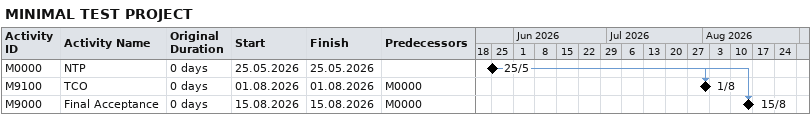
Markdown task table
MINIMAL TEST PROJECT

| ID | Task | Original duration | Start | Finish | Predecessors |
|---|---|---|---|---|---|
| M0000 | NTP | 0d | 2026-05-25 | 2026-05-25 |  |
| M9100 | TCO | 0d | 2026-08-01 | 2026-08-01 | M0000 |
| M9000 | Final Acceptance | 0d | 2026-08-15 | 2026-08-15 | M0000 |
